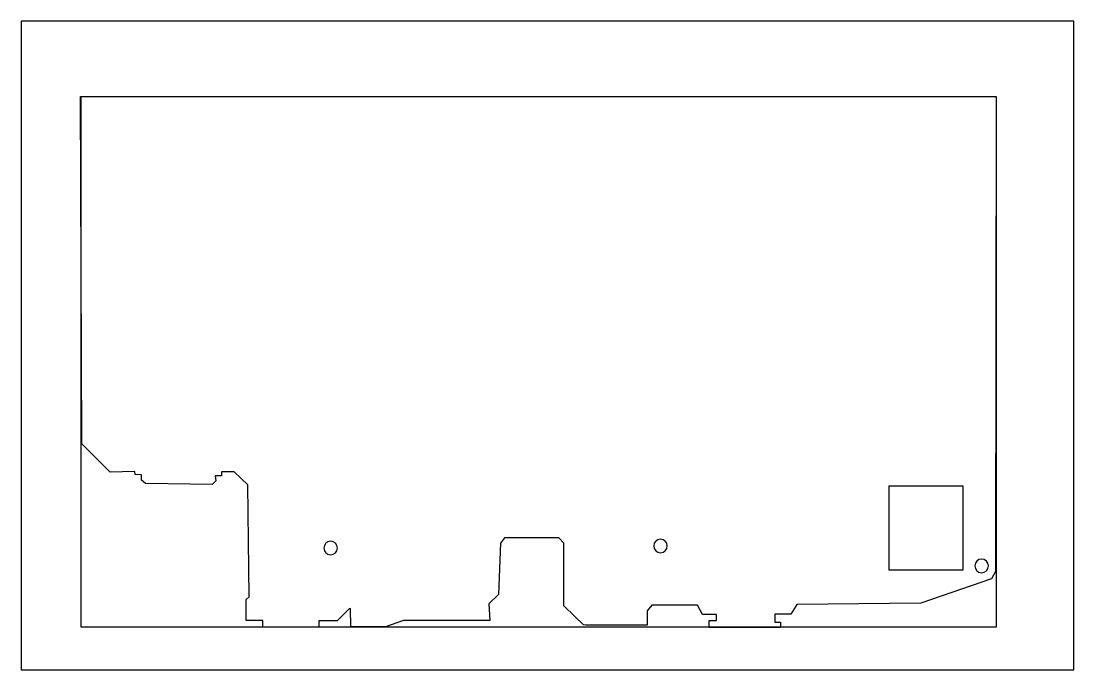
# Model space of a CAD drawing. Header units: millimetres. Extents: x 1.6 to 31.6, y -19.9 to -1.4.
import ezdxf

# ---------------------------------------------------------------- set-up
doc = ezdxf.new("R2010")
doc.units = ezdxf.units.MM
doc.layers.get('0').update_dxf_attribs({"linetype": 'CONTINUOUS'})

msp = doc.modelspace()

# ---------------------------------------------------------------- linework, layer by layer
for points in [[(31.571, -1.431), (1.571, -1.431), (1.571, -19.931), (31.571, -19.931)], [(4.107, -14.292), (3.307, -13.488), (3.269, -3.584), (29.352, -3.591), (29.337, -17.124), (29.222, -17.336), (27.211, -18.025), (23.673, -18.062), (23.648, -18.113), (23.504, -18.342), (23.052, -18.342), (23.052, -18.564), (23.206, -18.564), (23.206, -18.722), (21.173, -18.722), (21.173, -18.525), (21.388, -18.525), (21.388, -18.349), (20.986, -18.349), (20.846, -18.084), (19.544, -18.084), (19.408, -18.245), (19.408, -18.654), (17.664, -18.654), (17.597, -18.645), (17.347, -18.402), (17.039, -18.101), (17.033, -16.319), (16.897, -16.165), (15.344, -16.165), (15.227, -16.318), (15.179, -17.779), (14.904, -18.044), (14.925, -18.521), (12.465, -18.521), (11.959, -18.7), (10.969, -18.7), (10.958, -18.183), (10.922, -18.191), (10.578, -18.531), (10.058, -18.531), (10.058, -18.714), (8.462, -18.714), (8.462, -18.521), (7.988, -18.521), (7.981, -17.925), (8.067, -17.85), (8.028, -14.657), (7.644, -14.281), (7.278, -14.284), (7.282, -14.396), (7.106, -14.392), (7.117, -14.539), (7.013, -14.647), (5.119, -14.618), (5, -14.521), (5.004, -14.37), (4.825, -14.36), (4.814, -14.277)], [(29.367, -3.589), (3.274, -3.589), (3.274, -18.705), (29.367, -18.705)], [(28.414, -14.695), (26.297, -14.695), (26.297, -17.076), (28.414, -17.076)]]:
    msp.add_lwpolyline(points, close=True)
at = {"extrusion": (0, 0, -1)}
for centre in [(-10.391, -16.455), (-19.791, -16.395), (-28.94, -16.964)]:
    msp.add_circle(centre, 0.193, dxfattribs=at)

doc.saveas('drawing.dxf')
